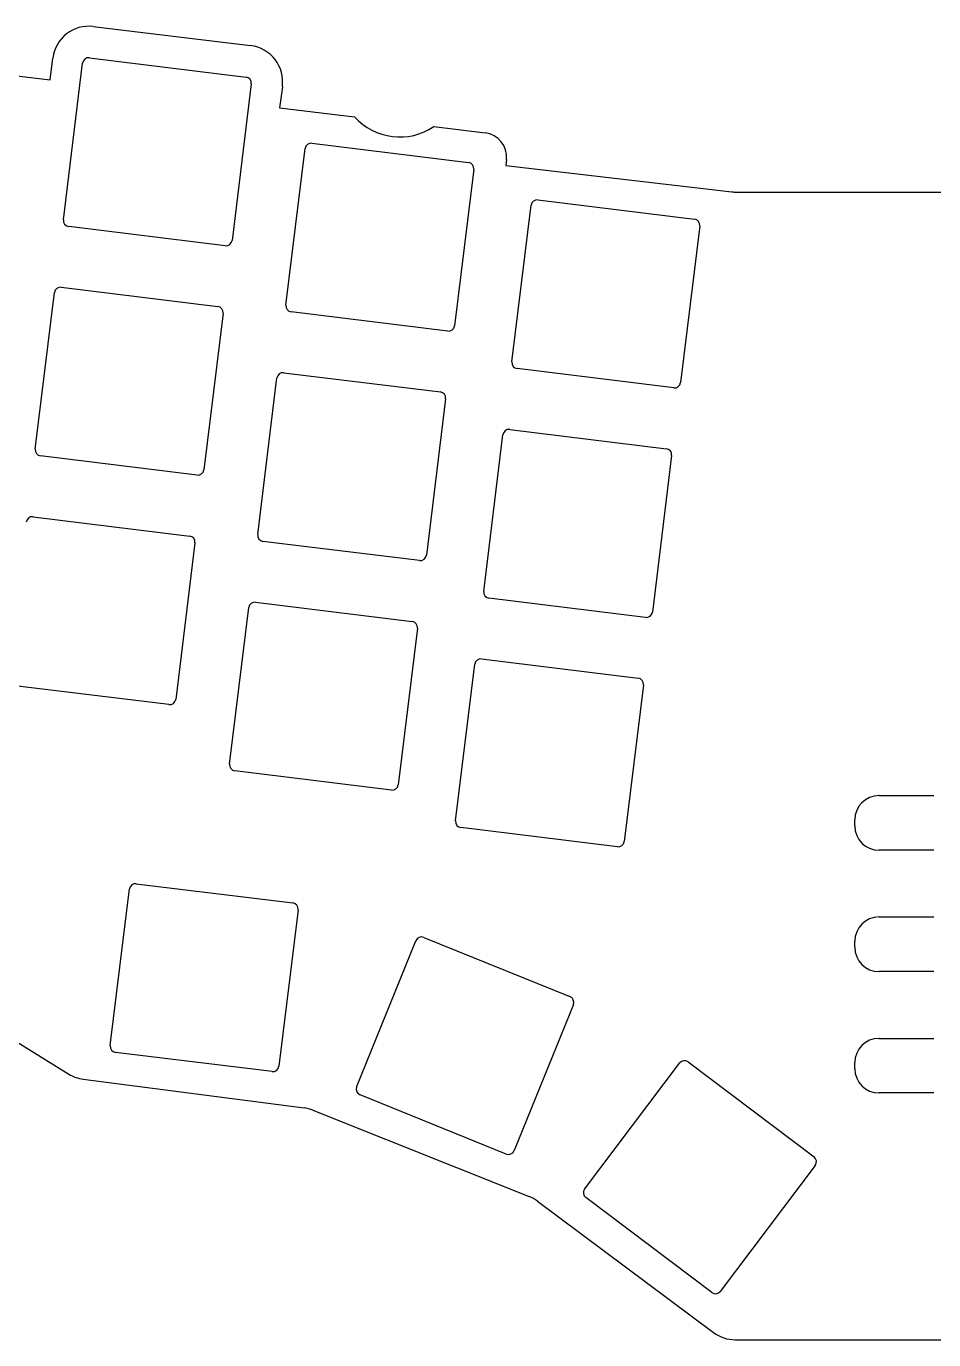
# Model space of a CAD drawing. Header units: millimetres. Extents: x -116 to 116, y -54 to 54.
# Drawn here: x -72.4 to 2.3, y -54.1 to 54.1 of the extents above; entities that cross this region are included whole.
import ezdxf

# ---------------------------------------------------------------- set-up
doc = ezdxf.new("R2010")
doc.units = ezdxf.units.MM
doc.layers.add('Pocket008', color=7, linetype='CONTINUOUS')

msp = doc.modelspace()

# ---------------------------------------------------------------- linework, layer by layer
at = {"layer": 'Pocket008'}
for p, q in [((-66.8963, 54.0922, -1.6), (-53.9338, 52.5189, -1.6)), ((-66.8963, 54.0922, 1.9), (-53.9338, 52.5189, 1.9)), ((-66.8963, 54.0922, -1.6), (-66.8963, 54.0922, 1.9)), ((-66.8963, 54.0922, -1.6), (-66.8963, 54.0922, 1.9)), ((-66.8963, 54.0922, -1.6), (-53.9338, 52.5189, -1.6)), ((-66.8963, 54.0922, 1.9), (-53.9338, 52.5189, 1.9)), ((-53.9338, 52.5189, -1.6), (-53.9338, 52.5189, 1.9)), ((-53.9338, 52.5189, -1.6), (-53.9338, 52.5189, 1.9)), ((-86.4369, 51.641, -1.6), (-70.46, 49.7019, -1.6)), ((-86.4369, 51.641, 1.9), (-70.46, 49.7019, 1.9)), ((-86.4369, 51.641, -1.6), (-70.46, 49.7019, -1.6)), ((-86.4369, 51.641, 1.9), (-70.46, 49.7019, 1.9)), ((-70.46, 49.7019, -1.6), (-70.2341, 51.49, -1.6)), ((-70.46, 49.7019, 1.9), (-70.2341, 51.49, 1.9)), ((-70.46, 49.7019, -1.6), (-70.2341, 51.49, -1.6)), ((-70.46, 49.7019, 1.9), (-70.2341, 51.49, 1.9)), ((-70.2341, 51.49, -1.6), (-70.2341, 51.49, 1.9)), ((-70.2341, 51.49, -1.6), (-70.2341, 51.49, 1.9)), ((-69.3586, 38.1782, -1.6), (-67.7743, 51.0813, -1.6)), ((-69.3586, 38.1782, 1.9), (-67.7743, 51.0813, 1.9)), ((-69.3586, 38.1782, 1.9), (-67.7743, 51.0813, 1.9)), ((-69.3586, 38.1782, -1.6), (-67.7743, 51.0813, -1.6)), ((-67.7743, 51.0813, 1.9), (-67.7743, 51.0813, -1.6)), ((-67.7743, 51.0813, 1.9), (-67.7743, 51.0813, -1.6)), ((-67.2171, 51.5167, -1.6), (-54.314, 49.9324, -1.6)), ((-67.2171, 51.5167, 1.9), (-54.314, 49.9324, 1.9)), ((-67.2171, 51.5167, 1.9), (-54.314, 49.9324, 1.9)), ((-67.2171, 51.5167, -1.6), (-54.314, 49.9324, -1.6)), ((-67.2171, 51.5167, 1.9), (-67.2171, 51.5167, -1.6)), ((-67.2171, 51.5167, 1.9), (-67.2171, 51.5167, -1.6)), ((-54.314, 49.9324, 1.9), (-54.314, 49.9324, -1.6)), ((-54.314, 49.9324, 1.9), (-54.314, 49.9324, -1.6)), ((-70.46, 49.7019, -1.6), (-70.46, 49.7019, 1.9)), ((-70.46, 49.7019, -1.6), (-70.46, 49.7019, 1.9)), ((-53.8786, 49.3752, -1.6), (-55.4629, 36.4755, -1.6)), ((-53.8786, 49.3752, 1.9), (-55.4629, 36.4755, 1.9)), ((-53.8786, 49.3752, 1.9), (-55.4629, 36.4755, 1.9)), ((-53.8786, 49.3752, -1.6), (-55.4629, 36.4755, -1.6)), ((-53.8786, 49.3752, 1.9), (-53.8786, 49.3752, -1.6)), ((-53.8786, 49.3752, 1.9), (-53.8786, 49.3752, -1.6)), ((-51.323, 49.134, -1.6), (-51.56, 47.4019, -1.6)), ((-51.323, 49.134, 1.9), (-51.56, 47.4019, 1.9)), ((-51.323, 49.134, -1.6), (-51.56, 47.4019, -1.6)), ((-51.323, 49.134, 1.9), (-51.56, 47.4019, 1.9)), ((-51.323, 49.134, -1.6), (-51.323, 49.134, 1.9)), ((-51.323, 49.134, -1.6), (-51.323, 49.134, 1.9)), ((-51.56, 47.4019, -1.6), (-45.3719, 46.6486, -1.6)), ((-51.56, 47.4019, 1.9), (-45.3719, 46.6486, 1.9)), ((-51.56, 47.4019, -1.6), (-51.56, 47.4019, 1.9)), ((-51.56, 47.4019, -1.6), (-51.56, 47.4019, 1.9)), ((-51.56, 47.4019, -1.6), (-45.3719, 46.6486, -1.6)), ((-51.56, 47.4019, 1.9), (-45.3719, 46.6486, 1.9)), ((-45.3719, 46.6486, -1.6), (-45.3719, 46.6486, 1.9)), ((-45.3719, 46.6486, -1.6), (-45.3719, 46.6486, 1.9)), ((-38.848, 45.855, -1.6), (-34.6072, 45.3388, -1.6)), ((-38.848, 45.855, 1.9), (-34.6072, 45.3388, 1.9)), ((-38.848, 45.855, -1.6), (-38.848, 45.855, 1.9)), ((-38.848, 45.855, -1.6), (-38.848, 45.855, 1.9)), ((-38.848, 45.855, -1.6), (-34.6072, 45.3388, -1.6)), ((-38.848, 45.855, 1.9), (-34.6072, 45.3388, 1.9)), ((-48.8891, 44.4806, -1.6), (-35.986, 42.8963, -1.6)), ((-48.8891, 44.4806, 1.9), (-35.986, 42.8963, 1.9)), ((-48.8891, 44.4806, 1.9), (-35.986, 42.8963, 1.9)), ((-48.8891, 44.4806, -1.6), (-35.986, 42.8963, -1.6)), ((-48.8891, 44.4806, 1.9), (-48.8891, 44.4806, -1.6)), ((-48.8891, 44.4806, 1.9), (-48.8891, 44.4806, -1.6)), ((-34.6072, 45.3388, -1.6), (-34.6072, 45.3388, 1.9)), ((-34.6072, 45.3388, -1.6), (-34.6072, 45.3388, 1.9)), ((-51.0306, 31.1422, -1.6), (-49.4463, 44.0453, -1.6)), ((-51.0306, 31.1422, 1.9), (-49.4463, 44.0453, 1.9)), ((-51.0306, 31.1422, 1.9), (-49.4463, 44.0453, 1.9)), ((-51.0306, 31.1422, -1.6), (-49.4463, 44.0453, -1.6)), ((-49.4463, 44.0453, 1.9), (-49.4463, 44.0453, -1.6)), ((-49.4463, 44.0453, 1.9), (-49.4463, 44.0453, -1.6)), ((-35.5507, 42.3391, -1.6), (-37.1376, 29.4374, -1.6)), ((-35.5507, 42.3391, 1.9), (-37.1376, 29.4374, 1.9)), ((-35.5507, 42.3391, 1.9), (-37.1376, 29.4374, 1.9)), ((-35.5507, 42.3391, -1.6), (-37.1376, 29.4374, -1.6)), ((-35.986, 42.8963, 1.9), (-35.986, 42.8963, -1.6)), ((-35.986, 42.8963, 1.9), (-35.986, 42.8963, -1.6)), ((-35.5507, 42.3391, 1.9), (-35.5507, 42.3391, -1.6)), ((-35.5507, 42.3391, 1.9), (-35.5507, 42.3391, -1.6)), ((-32.8591, 43.1504, -1.6), (-32.91, 42.6519, -1.6)), ((-32.8591, 43.1504, 1.9), (-32.91, 42.6519, 1.9)), ((-32.8591, 43.1504, -1.6), (-32.91, 42.6519, -1.6)), ((-32.8591, 43.1504, 1.9), (-32.91, 42.6519, 1.9)), ((-32.91, 42.6519, -1.6), (-14.2838, 40.4722, -1.6)), ((-32.91, 42.6519, 1.9), (-14.2838, 40.4722, 1.9)), ((-32.91, 42.6519, -1.6), (-32.91, 42.6519, 1.9)), ((-32.91, 42.6519, -1.6), (-32.91, 42.6519, 1.9)), ((-32.91, 42.6519, -1.6), (-14.2838, 40.4722, -1.6)), ((-32.91, 42.6519, 1.9), (-14.2838, 40.4722, 1.9)), ((-32.8591, 43.1504, -1.6), (-32.8591, 43.1504, 1.9)), ((-32.8591, 43.1504, -1.6), (-32.8591, 43.1504, 1.9)), ((-14.2838, 40.4722, -1.6), (-14.2838, 40.4722, 1.9)), ((-14.2838, 40.4722, -1.6), (-14.2838, 40.4722, 1.9)), ((-13.9351, 40.4519, -1.6), (13.9351, 40.4519, -1.6)), ((-13.9351, 40.4519, 1.9), (13.9351, 40.4519, 1.9)), ((-13.9351, 40.4519, -1.6), (-13.9351, 40.4519, 1.9)), ((-13.9351, 40.4519, -1.6), (-13.9351, 40.4519, 1.9)), ((-13.9351, 40.4519, -1.6), (13.9351, 40.4519, -1.6)), ((-13.9351, 40.4519, 1.9), (13.9351, 40.4519, 1.9)), ((-32.4133, 26.4634, -1.6), (-30.829, 39.3665, -1.6)), ((-32.4133, 26.4634, 1.9), (-30.829, 39.3665, 1.9)), ((-32.4133, 26.4634, 1.9), (-30.829, 39.3665, 1.9)), ((-32.4133, 26.4634, -1.6), (-30.829, 39.3665, -1.6)), ((-30.829, 39.3665, 1.9), (-30.829, 39.3665, -1.6)), ((-30.829, 39.3665, 1.9), (-30.829, 39.3665, -1.6)), ((-30.2718, 39.8018, -1.6), (-17.3687, 38.2175, -1.6)), ((-30.2718, 39.8018, 1.9), (-17.3687, 38.2175, 1.9)), ((-30.2718, 39.8018, 1.9), (-17.3687, 38.2175, 1.9)), ((-30.2718, 39.8018, -1.6), (-17.3687, 38.2175, -1.6)), ((-30.2718, 39.8018, 1.9), (-30.2718, 39.8018, -1.6)), ((-30.2718, 39.8018, 1.9), (-30.2718, 39.8018, -1.6)), ((-69.3586, 38.1782, 1.9), (-69.3586, 38.1782, -1.6)), ((-69.3586, 38.1782, 1.9), (-69.3586, 38.1782, -1.6)), ((-17.3687, 38.2175, 1.9), (-17.3687, 38.2175, -1.6)), ((-17.3687, 38.2175, 1.9), (-17.3687, 38.2175, -1.6)), ((-56.0227, 36.0382, -1.6), (-68.9232, 37.621, -1.6)), ((-56.0227, 36.0382, 1.9), (-68.9232, 37.621, 1.9)), ((-68.9232, 37.621, 1.9), (-68.9232, 37.621, -1.6)), ((-56.0227, 36.0382, 1.9), (-68.9232, 37.621, 1.9)), ((-68.9232, 37.621, 1.9), (-68.9232, 37.621, -1.6)), ((-56.0227, 36.0382, -1.6), (-68.9232, 37.621, -1.6)), ((-16.9333, 37.6603, -1.6), (-18.5202, 24.7587, -1.6)), ((-16.9333, 37.6603, 1.9), (-18.5202, 24.7587, 1.9)), ((-16.9333, 37.6603, 1.9), (-18.5202, 24.7587, 1.9)), ((-16.9333, 37.6603, -1.6), (-18.5202, 24.7587, -1.6)), ((-16.9333, 37.6603, 1.9), (-16.9333, 37.6603, -1.6)), ((-16.9333, 37.6603, 1.9), (-16.9333, 37.6603, -1.6)), ((-56.0227, 36.0382, 1.9), (-56.0227, 36.0382, -1.6)), ((-56.0227, 36.0382, 1.9), (-56.0227, 36.0382, -1.6)), ((-55.4629, 36.4755, 1.9), (-55.4629, 36.4755, -1.6)), ((-55.4629, 36.4755, 1.9), (-55.4629, 36.4755, -1.6)), ((-69.5385, 32.6098, -1.6), (-56.6354, 31.0255, -1.6)), ((-69.5385, 32.6098, 1.9), (-56.6354, 31.0255, 1.9)), ((-69.5385, 32.6098, 1.9), (-56.6354, 31.0255, 1.9)), ((-69.5385, 32.6098, -1.6), (-56.6354, 31.0255, -1.6)), ((-69.5385, 32.6098, 1.9), (-69.5385, 32.6098, -1.6)), ((-69.5385, 32.6098, 1.9), (-69.5385, 32.6098, -1.6)), ((-71.68, 19.2714, -1.6), (-70.0957, 32.1745, -1.6)), ((-71.68, 19.2714, 1.9), (-70.0957, 32.1745, 1.9)), ((-71.68, 19.2714, 1.9), (-70.0957, 32.1745, 1.9)), ((-71.68, 19.2714, -1.6), (-70.0957, 32.1745, -1.6)), ((-70.0957, 32.1745, 1.9), (-70.0957, 32.1745, -1.6)), ((-70.0957, 32.1745, 1.9), (-70.0957, 32.1745, -1.6)), ((-56.2001, 30.4683, -1.6), (-57.787, 17.5667, -1.6)), ((-56.2001, 30.4683, 1.9), (-57.787, 17.5667, 1.9)), ((-56.2001, 30.4683, 1.9), (-57.787, 17.5667, 1.9)), ((-56.2001, 30.4683, -1.6), (-57.787, 17.5667, -1.6)), ((-56.6354, 31.0255, 1.9), (-56.6354, 31.0255, -1.6)), ((-56.6354, 31.0255, 1.9), (-56.6354, 31.0255, -1.6)), ((-56.2001, 30.4683, 1.9), (-56.2001, 30.4683, -1.6)), ((-56.2001, 30.4683, 1.9), (-56.2001, 30.4683, -1.6)), ((-51.0306, 31.1422, 1.9), (-51.0306, 31.1422, -1.6)), ((-51.0306, 31.1422, 1.9), (-51.0306, 31.1422, -1.6)), ((-37.6948, 29.0021, -1.6), (-50.5953, 30.585, -1.6)), ((-37.6948, 29.0021, 1.9), (-50.5953, 30.585, 1.9)), ((-50.5953, 30.585, 1.9), (-50.5953, 30.585, -1.6)), ((-37.6948, 29.0021, 1.9), (-50.5953, 30.585, 1.9)), ((-50.5953, 30.585, 1.9), (-50.5953, 30.585, -1.6)), ((-37.6948, 29.0021, -1.6), (-50.5953, 30.585, -1.6)), ((-37.1376, 29.4374, 1.9), (-37.1376, 29.4374, -1.6)), ((-37.1376, 29.4374, 1.9), (-37.1376, 29.4374, -1.6)), ((-37.6948, 29.0021, 1.9), (-37.6948, 29.0021, -1.6)), ((-37.6948, 29.0021, 1.9), (-37.6948, 29.0021, -1.6)), ((-32.4133, 26.4634, 1.9), (-32.4133, 26.4634, -1.6)), ((-32.4133, 26.4634, 1.9), (-32.4133, 26.4634, -1.6)), ((-53.3521, 12.2354, -1.6), (-51.7678, 25.1385, -1.6)), ((-53.3521, 12.2354, 1.9), (-51.7678, 25.1385, 1.9)), ((-53.3521, 12.2354, 1.9), (-51.7678, 25.1385, 1.9)), ((-53.3521, 12.2354, -1.6), (-51.7678, 25.1385, -1.6)), ((-51.7678, 25.1385, 1.9), (-51.7678, 25.1385, -1.6)), ((-51.7678, 25.1385, 1.9), (-51.7678, 25.1385, -1.6)), ((-51.2106, 25.5738, -1.6), (-38.3075, 23.9895, -1.6)), ((-51.2106, 25.5738, 1.9), (-38.3075, 23.9895, 1.9)), ((-51.2106, 25.5738, 1.9), (-38.3075, 23.9895, 1.9)), ((-51.2106, 25.5738, -1.6), (-38.3075, 23.9895, -1.6)), ((-51.2106, 25.5738, 1.9), (-51.2106, 25.5738, -1.6)), ((-51.2106, 25.5738, 1.9), (-51.2106, 25.5738, -1.6)), ((-19.0774, 24.3233, -1.6), (-31.9779, 25.9062, -1.6)), ((-19.0774, 24.3233, 1.9), (-31.9779, 25.9062, 1.9)), ((-31.9779, 25.9062, 1.9), (-31.9779, 25.9062, -1.6)), ((-19.0774, 24.3233, 1.9), (-31.9779, 25.9062, 1.9)), ((-31.9779, 25.9062, 1.9), (-31.9779, 25.9062, -1.6)), ((-19.0774, 24.3233, -1.6), (-31.9779, 25.9062, -1.6)), ((-38.3075, 23.9895, 1.9), (-38.3075, 23.9895, -1.6)), ((-38.3075, 23.9895, 1.9), (-38.3075, 23.9895, -1.6)), ((-19.0774, 24.3233, 1.9), (-19.0774, 24.3233, -1.6)), ((-19.0774, 24.3233, 1.9), (-19.0774, 24.3233, -1.6)), ((-18.5202, 24.7587, 1.9), (-18.5202, 24.7587, -1.6)), ((-18.5202, 24.7587, 1.9), (-18.5202, 24.7587, -1.6)), ((-37.8722, 23.4323, -1.6), (-39.4591, 10.5306, -1.6)), ((-37.8722, 23.4323, 1.9), (-39.4591, 10.5306, 1.9)), ((-37.8722, 23.4323, 1.9), (-39.4591, 10.5306, 1.9)), ((-37.8722, 23.4323, -1.6), (-39.4591, 10.5306, -1.6)), ((-37.8722, 23.4323, 1.9), (-37.8722, 23.4323, -1.6)), ((-37.8722, 23.4323, 1.9), (-37.8722, 23.4323, -1.6)), ((-32.5932, 20.895, -1.6), (-19.6901, 19.3107, -1.6)), ((-32.5932, 20.895, 1.9), (-19.6901, 19.3107, 1.9)), ((-32.5932, 20.895, 1.9), (-19.6901, 19.3107, 1.9)), ((-32.5932, 20.895, -1.6), (-19.6901, 19.3107, -1.6)), ((-32.5932, 20.895, 1.9), (-32.5932, 20.895, -1.6)), ((-32.5932, 20.895, 1.9), (-32.5932, 20.895, -1.6)), ((-34.7347, 7.55659, -1.6), (-33.1504, 20.4597, -1.6)), ((-34.7347, 7.55659, 1.9), (-33.1504, 20.4597, 1.9)), ((-34.7347, 7.55659, 1.9), (-33.1504, 20.4597, 1.9)), ((-34.7347, 7.55659, -1.6), (-33.1504, 20.4597, -1.6)), ((-33.1504, 20.4597, 1.9), (-33.1504, 20.4597, -1.6)), ((-33.1504, 20.4597, 1.9), (-33.1504, 20.4597, -1.6)), ((-71.68, 19.2714, 1.9), (-71.68, 19.2714, -1.6)), ((-71.68, 19.2714, 1.9), (-71.68, 19.2714, -1.6)), ((-58.3442, 17.1313, -1.6), (-71.2447, 18.7142, -1.6)), ((-58.3442, 17.1313, 1.9), (-71.2447, 18.7142, 1.9)), ((-71.2447, 18.7142, 1.9), (-71.2447, 18.7142, -1.6)), ((-58.3442, 17.1313, 1.9), (-71.2447, 18.7142, 1.9)), ((-71.2447, 18.7142, 1.9), (-71.2447, 18.7142, -1.6)), ((-58.3442, 17.1313, -1.6), (-71.2447, 18.7142, -1.6)), ((-19.2548, 18.7535, -1.6), (-20.8417, 5.85042, -1.6)), ((-19.2548, 18.7535, 1.9), (-20.8417, 5.85042, 1.9)), ((-19.2548, 18.7535, 1.9), (-20.8417, 5.85042, 1.9)), ((-19.2548, 18.7535, -1.6), (-20.8417, 5.85042, -1.6)), ((-19.6901, 19.3107, 1.9), (-19.6901, 19.3107, -1.6)), ((-19.6901, 19.3107, 1.9), (-19.6901, 19.3107, -1.6)), ((-19.2548, 18.7535, 1.9), (-19.2548, 18.7535, -1.6)), ((-19.2548, 18.7535, 1.9), (-19.2548, 18.7535, -1.6)), ((-57.787, 17.5667, 1.9), (-57.787, 17.5667, -1.6)), ((-57.787, 17.5667, 1.9), (-57.787, 17.5667, -1.6)), ((-58.3442, 17.1313, 1.9), (-58.3442, 17.1313, -1.6)), ((-58.3442, 17.1313, 1.9), (-58.3442, 17.1313, -1.6)), ((-71.86, 13.703, -1.6), (-58.9569, 12.1187, -1.6)), ((-71.86, 13.703, 1.9), (-58.9569, 12.1187, 1.9)), ((-71.86, 13.703, 1.9), (-58.9569, 12.1187, 1.9)), ((-71.86, 13.703, -1.6), (-58.9569, 12.1187, -1.6)), ((-71.86, 13.703, 1.9), (-71.86, 13.703, -1.6)), ((-71.86, 13.703, 1.9), (-71.86, 13.703, -1.6)), ((-58.9569, 12.1187, 1.9), (-58.9569, 12.1187, -1.6)), ((-58.9569, 12.1187, 1.9), (-58.9569, 12.1187, -1.6)), ((-53.3521, 12.2354, 1.9), (-53.3521, 12.2354, -1.6)), ((-53.3521, 12.2354, 1.9), (-53.3521, 12.2354, -1.6)), ((-58.5216, 11.5615, -1.6), (-60.1085, -1.34013, -1.6)), ((-58.5216, 11.5615, 1.9), (-60.1085, -1.34013, 1.9)), ((-58.5216, 11.5615, 1.9), (-60.1085, -1.34013, 1.9)), ((-58.5216, 11.5615, -1.6), (-60.1085, -1.34013, -1.6)), ((-58.5216, 11.5615, 1.9), (-58.5216, 11.5615, -1.6)), ((-58.5216, 11.5615, 1.9), (-58.5216, 11.5615, -1.6)), ((-40.0163, 10.0953, -1.6), (-52.9168, 11.6781, -1.6)), ((-40.0163, 10.0953, 1.9), (-52.9168, 11.6781, 1.9)), ((-52.9168, 11.6781, 1.9), (-52.9168, 11.6781, -1.6)), ((-40.0163, 10.0953, 1.9), (-52.9168, 11.6781, 1.9)), ((-52.9168, 11.6781, 1.9), (-52.9168, 11.6781, -1.6)), ((-40.0163, 10.0953, -1.6), (-52.9168, 11.6781, -1.6)), ((-40.0163, 10.0953, 1.9), (-40.0163, 10.0953, -1.6)), ((-40.0163, 10.0953, 1.9), (-40.0163, 10.0953, -1.6)), ((-39.4591, 10.5306, 1.9), (-39.4591, 10.5306, -1.6)), ((-39.4591, 10.5306, 1.9), (-39.4591, 10.5306, -1.6)), ((-53.5321, 6.66698, -1.6), (-40.629, 5.08268, -1.6)), ((-53.5321, 6.66698, 1.9), (-40.629, 5.08268, 1.9)), ((-53.5321, 6.66698, 1.9), (-40.629, 5.08268, 1.9)), ((-53.5321, 6.66698, -1.6), (-40.629, 5.08268, -1.6)), ((-53.5321, 6.66698, 1.9), (-53.5321, 6.66698, -1.6)), ((-53.5321, 6.66698, 1.9), (-53.5321, 6.66698, -1.6)), ((-34.7347, 7.55659, 1.9), (-34.7347, 7.55659, -1.6)), ((-34.7347, 7.55659, 1.9), (-34.7347, 7.55659, -1.6)), ((-21.3989, 5.41508, -1.6), (-34.2994, 6.99938, -1.6)), ((-21.3989, 5.41508, 1.9), (-34.2994, 6.99938, 1.9)), ((-34.2994, 6.99938, 1.9), (-34.2994, 6.99938, -1.6)), ((-21.3989, 5.41508, 1.9), (-34.2994, 6.99938, 1.9)), ((-34.2994, 6.99938, 1.9), (-34.2994, 6.99938, -1.6)), ((-21.3989, 5.41508, -1.6), (-34.2994, 6.99938, -1.6)), ((-55.6736, -6.67146, -1.6), (-54.0893, 6.23164, -1.6)), ((-55.6736, -6.67146, 1.9), (-54.0893, 6.23164, 1.9)), ((-55.6736, -6.67146, 1.9), (-54.0893, 6.23164, 1.9)), ((-55.6736, -6.67146, -1.6), (-54.0893, 6.23164, -1.6)), ((-54.0893, 6.23164, 1.9), (-54.0893, 6.23164, -1.6)), ((-54.0893, 6.23164, 1.9), (-54.0893, 6.23164, -1.6)), ((-21.3989, 5.41508, 1.9), (-21.3989, 5.41508, -1.6)), ((-21.3989, 5.41508, 1.9), (-21.3989, 5.41508, -1.6)), ((-20.8417, 5.85042, 1.9), (-20.8417, 5.85042, -1.6)), ((-20.8417, 5.85042, 1.9), (-20.8417, 5.85042, -1.6)), ((-40.1936, 4.52547, -1.6), (-41.7779, -8.37763, -1.6)), ((-40.1936, 4.52547, 1.9), (-41.7779, -8.37763, 1.9)), ((-40.1936, 4.52547, 1.9), (-41.7779, -8.37763, 1.9)), ((-40.1936, 4.52547, -1.6), (-41.7779, -8.37763, -1.6)), ((-40.629, 5.08268, 1.9), (-40.629, 5.08268, -1.6)), ((-40.629, 5.08268, 1.9), (-40.629, 5.08268, -1.6)), ((-40.1936, 4.52547, 1.9), (-40.1936, 4.52547, -1.6)), ((-40.1936, 4.52547, 1.9), (-40.1936, 4.52547, -1.6)), ((-37.0562, -11.3502, -1.6), (-35.4719, 1.55288, -1.6)), ((-37.0562, -11.3502, 1.9), (-35.4719, 1.55288, 1.9)), ((-37.0562, -11.3502, 1.9), (-35.4719, 1.55288, 1.9)), ((-37.0562, -11.3502, -1.6), (-35.4719, 1.55288, -1.6)), ((-35.4719, 1.55288, 1.9), (-35.4719, 1.55288, -1.6)), ((-35.4719, 1.55288, 1.9), (-35.4719, 1.55288, -1.6)), ((-34.9147, 1.98822, -1.6), (-22.0116, 0.40392, -1.6)), ((-34.9147, 1.98822, 1.9), (-22.0116, 0.40392, 1.9)), ((-34.9147, 1.98822, 1.9), (-22.0116, 0.40392, 1.9)), ((-34.9147, 1.98822, -1.6), (-22.0116, 0.40392, -1.6)), ((-34.9147, 1.98822, 1.9), (-34.9147, 1.98822, -1.6)), ((-34.9147, 1.98822, 1.9), (-34.9147, 1.98822, -1.6)), ((-22.0116, 0.40392, 1.9), (-22.0116, 0.40392, -1.6)), ((-22.0116, 0.40392, 1.9), (-22.0116, 0.40392, -1.6)), ((-60.6657, -1.77547, -1.6), (-73.5662, -0.19261, -1.6)), ((-60.6657, -1.77547, 1.9), (-73.5662, -0.19261, 1.9)), ((-60.6657, -1.77547, 1.9), (-73.5662, -0.19261, 1.9)), ((-60.6657, -1.77547, -1.6), (-73.5662, -0.19261, -1.6)), ((-21.5762, -0.15329, -1.6), (-23.1632, -13.0549, -1.6)), ((-21.5762, -0.15329, 1.9), (-23.1632, -13.0549, 1.9)), ((-21.5762, -0.15329, 1.9), (-23.1632, -13.0549, 1.9)), ((-21.5762, -0.15329, -1.6), (-23.1632, -13.0549, -1.6)), ((-21.5762, -0.15329, 1.9), (-21.5762, -0.15329, -1.6)), ((-21.5762, -0.15329, 1.9), (-21.5762, -0.15329, -1.6)), ((-60.6657, -1.77547, 1.9), (-60.6657, -1.77547, -1.6)), ((-60.6657, -1.77547, 1.9), (-60.6657, -1.77547, -1.6)), ((-60.1085, -1.34013, 1.9), (-60.1085, -1.34013, -1.6)), ((-60.1085, -1.34013, 1.9), (-60.1085, -1.34013, -1.6)), ((-55.6736, -6.67146, 1.9), (-55.6736, -6.67146, -1.6)), ((-55.6736, -6.67146, 1.9), (-55.6736, -6.67146, -1.6)), ((-42.3351, -8.81297, -1.6), (-55.2382, -7.22867, -1.6)), ((-42.3351, -8.81297, 1.9), (-55.2382, -7.22867, 1.9)), ((-55.2382, -7.22867, 1.9), (-55.2382, -7.22867, -1.6)), ((-42.3351, -8.81297, 1.9), (-55.2382, -7.22867, 1.9)), ((-55.2382, -7.22867, 1.9), (-55.2382, -7.22867, -1.6)), ((-42.3351, -8.81297, -1.6), (-55.2382, -7.22867, -1.6)), ((-41.7779, -8.37763, 1.9), (-41.7779, -8.37763, -1.6)), ((-41.7779, -8.37763, 1.9), (-41.7779, -8.37763, -1.6)), ((-42.3351, -8.81297, 1.9), (-42.3351, -8.81297, -1.6)), ((-42.3351, -8.81297, 1.9), (-42.3351, -8.81297, -1.6)), ((-2.16319, -9.26851, -1.6), (2.33681, -9.26851, -1.6)), ((-2.16319, -9.26851, 1.9), (2.33681, -9.26851, 1.9)), ((-2.16319, -9.26851, 1.9), (2.33681, -9.26851, 1.9)), ((-2.16319, -9.26851, -1.6), (2.33681, -9.26851, -1.6)), ((-2.16319, -9.26851, 1.9), (-2.16319, -9.26851, -1.6)), ((-2.16319, -9.26851, 1.9), (-2.16319, -9.26851, -1.6)), ((2.33681, -9.26851, 1.9), (2.33681, -9.26851, -1.6)), ((2.33681, -9.26851, 1.9), (2.33681, -9.26851, -1.6)), ((-37.0562, -11.3502, 1.9), (-37.0562, -11.3502, -1.6)), ((-37.0562, -11.3502, 1.9), (-37.0562, -11.3502, -1.6)), ((-4.16319, -11.7685, -1.6), (-4.16319, -11.2685, -1.6)), ((-4.16319, -11.7685, 1.9), (-4.16319, -11.2685, 1.9)), ((-4.16319, -11.2685, 1.9), (-4.16319, -11.2685, -1.6)), ((-4.16319, -11.7685, 1.9), (-4.16319, -11.2685, 1.9)), ((-4.16319, -11.2685, 1.9), (-4.16319, -11.2685, -1.6)), ((-4.16319, -11.7685, -1.6), (-4.16319, -11.2685, -1.6)), ((-4.16319, -11.7685, 1.9), (-4.16319, -11.7685, -1.6)), ((-4.16319, -11.7685, 1.9), (-4.16319, -11.7685, -1.6)), ((-23.7204, -13.4903, -1.6), (-36.6209, -11.9074, -1.6)), ((-23.7204, -13.4903, 1.9), (-36.6209, -11.9074, 1.9)), ((-36.6209, -11.9074, 1.9), (-36.6209, -11.9074, -1.6)), ((-23.7204, -13.4903, 1.9), (-36.6209, -11.9074, 1.9)), ((-36.6209, -11.9074, 1.9), (-36.6209, -11.9074, -1.6)), ((-23.7204, -13.4903, -1.6), (-36.6209, -11.9074, -1.6)), ((-23.7204, -13.4903, 1.9), (-23.7204, -13.4903, -1.6)), ((-23.7204, -13.4903, 1.9), (-23.7204, -13.4903, -1.6)), ((-23.1632, -13.0549, 1.9), (-23.1632, -13.0549, -1.6)), ((-23.1632, -13.0549, 1.9), (-23.1632, -13.0549, -1.6)), ((2.33681, -13.7685, -1.6), (-2.16319, -13.7685, -1.6)), ((2.33681, -13.7685, 1.9), (-2.16319, -13.7685, 1.9)), ((-2.16319, -13.7685, 1.9), (-2.16319, -13.7685, -1.6)), ((2.33681, -13.7685, 1.9), (-2.16319, -13.7685, 1.9)), ((-2.16319, -13.7685, 1.9), (-2.16319, -13.7685, -1.6)), ((2.33681, -13.7685, -1.6), (-2.16319, -13.7685, -1.6)), ((2.33681, -13.7685, 1.9), (2.33681, -13.7685, -1.6)), ((2.33681, -13.7685, 1.9), (2.33681, -13.7685, -1.6)), ((-65.4989, -29.8656, -1.6), (-63.9146, -16.9625, -1.6)), ((-65.4989, -29.8656, 1.9), (-63.9146, -16.9625, 1.9)), ((-65.4989, -29.8656, 1.9), (-63.9146, -16.9625, 1.9)), ((-65.4989, -29.8656, -1.6), (-63.9146, -16.9625, -1.6)), ((-63.9146, -16.9625, 1.9), (-63.9146, -16.9625, -1.6)), ((-63.9146, -16.9625, 1.9), (-63.9146, -16.9625, -1.6)), ((-63.3574, -16.5272, -1.6), (-50.4543, -18.1115, -1.6)), ((-63.3574, -16.5272, 1.9), (-50.4543, -18.1115, 1.9)), ((-63.3574, -16.5272, 1.9), (-50.4543, -18.1115, 1.9)), ((-63.3574, -16.5272, -1.6), (-50.4543, -18.1115, -1.6)), ((-63.3574, -16.5272, 1.9), (-63.3574, -16.5272, -1.6)), ((-63.3574, -16.5272, 1.9), (-63.3574, -16.5272, -1.6)), ((-50.4543, -18.1115, 1.9), (-50.4543, -18.1115, -1.6)), ((-50.4543, -18.1115, 1.9), (-50.4543, -18.1115, -1.6)), ((-50.019, -18.6687, -1.6), (-51.6059, -31.5704, -1.6)), ((-50.019, -18.6687, 1.9), (-51.6059, -31.5704, 1.9)), ((-50.019, -18.6687, 1.9), (-51.6059, -31.5704, 1.9)), ((-50.019, -18.6687, -1.6), (-51.6059, -31.5704, -1.6)), ((-50.019, -18.6687, 1.9), (-50.019, -18.6687, -1.6)), ((-50.019, -18.6687, 1.9), (-50.019, -18.6687, -1.6)), ((-2.16319, -19.2685, -1.6), (2.33681, -19.2685, -1.6)), ((-2.16319, -19.2685, 1.9), (2.33681, -19.2685, 1.9)), ((-2.16319, -19.2685, 1.9), (2.33681, -19.2685, 1.9)), ((-2.16319, -19.2685, -1.6), (2.33681, -19.2685, -1.6)), ((-2.16319, -19.2685, 1.9), (-2.16319, -19.2685, -1.6)), ((-2.16319, -19.2685, 1.9), (-2.16319, -19.2685, -1.6)), ((2.33681, -19.2685, 1.9), (2.33681, -19.2685, -1.6)), ((2.33681, -19.2685, 1.9), (2.33681, -19.2685, -1.6)), ((-45.2005, -33.279, -1.6), (-40.3306, -21.2256, -1.6)), ((-45.2005, -33.279, 1.9), (-40.3306, -21.2256, 1.9)), ((-45.2005, -33.279, 1.9), (-40.3306, -21.2256, 1.9)), ((-45.2005, -33.279, -1.6), (-40.3306, -21.2256, -1.6)), ((-40.3306, -21.2256, 1.9), (-40.3306, -21.2256, -1.6)), ((-40.3306, -21.2256, 1.9), (-40.3306, -21.2256, -1.6)), ((-39.6797, -20.9493, -1.6), (-27.6263, -25.8192, -1.6)), ((-39.6797, -20.9493, 1.9), (-27.6263, -25.8192, 1.9)), ((-39.6797, -20.9493, 1.9), (-27.6263, -25.8192, 1.9)), ((-39.6797, -20.9493, -1.6), (-27.6263, -25.8192, -1.6)), ((-39.6797, -20.9493, 1.9), (-39.6797, -20.9493, -1.6)), ((-39.6797, -20.9493, 1.9), (-39.6797, -20.9493, -1.6)), ((-4.16319, -21.7685, -1.6), (-4.16319, -21.2685, -1.6)), ((-4.16319, -21.7685, 1.9), (-4.16319, -21.2685, 1.9)), ((-4.16319, -21.2685, 1.9), (-4.16319, -21.2685, -1.6)), ((-4.16319, -21.7685, 1.9), (-4.16319, -21.2685, 1.9)), ((-4.16319, -21.2685, 1.9), (-4.16319, -21.2685, -1.6)), ((-4.16319, -21.7685, -1.6), (-4.16319, -21.2685, -1.6)), ((-4.16319, -21.7685, 1.9), (-4.16319, -21.7685, -1.6)), ((-4.16319, -21.7685, 1.9), (-4.16319, -21.7685, -1.6)), ((2.33681, -23.7685, -1.6), (-2.16319, -23.7685, -1.6)), ((2.33681, -23.7685, 1.9), (-2.16319, -23.7685, 1.9)), ((-2.16319, -23.7685, 1.9), (-2.16319, -23.7685, -1.6)), ((2.33681, -23.7685, 1.9), (-2.16319, -23.7685, 1.9)), ((-2.16319, -23.7685, 1.9), (-2.16319, -23.7685, -1.6)), ((2.33681, -23.7685, -1.6), (-2.16319, -23.7685, -1.6)), ((2.33681, -23.7685, 1.9), (2.33681, -23.7685, -1.6)), ((2.33681, -23.7685, 1.9), (2.33681, -23.7685, -1.6)), ((-82.1893, -24.0237, -1.6), (-68.9082, -32.2102, -1.6)), ((-82.1893, -24.0237, 1.9), (-68.9082, -32.2102, 1.9)), ((-82.1893, -24.0237, -1.6), (-68.9082, -32.2102, -1.6)), ((-82.1893, -24.0237, 1.9), (-68.9082, -32.2102, 1.9)), ((-27.6263, -25.8192, 1.9), (-27.6263, -25.8192, -1.6)), ((-27.6263, -25.8192, 1.9), (-27.6263, -25.8192, -1.6)), ((-27.35, -26.4701, -1.6), (-32.2221, -38.5214, -1.6)), ((-27.35, -26.4701, 1.9), (-32.2221, -38.5214, 1.9)), ((-27.35, -26.4701, 1.9), (-32.2221, -38.5214, 1.9)), ((-27.35, -26.4701, -1.6), (-32.2221, -38.5214, -1.6)), ((-27.35, -26.4701, 1.9), (-27.35, -26.4701, -1.6)), ((-27.35, -26.4701, 1.9), (-27.35, -26.4701, -1.6)), ((-65.4989, -29.8656, 1.9), (-65.4989, -29.8656, -1.6)), ((-65.4989, -29.8656, 1.9), (-65.4989, -29.8656, -1.6)), ((-2.16319, -29.2685, -1.6), (2.33681, -29.2685, -1.6)), ((-2.16319, -29.2685, 1.9), (2.33681, -29.2685, 1.9)), ((-2.16319, -29.2685, 1.9), (2.33681, -29.2685, 1.9)), ((-2.16319, -29.2685, -1.6), (2.33681, -29.2685, -1.6)), ((-2.16319, -29.2685, 1.9), (-2.16319, -29.2685, -1.6)), ((-2.16319, -29.2685, 1.9), (-2.16319, -29.2685, -1.6)), ((2.33681, -29.2685, 1.9), (2.33681, -29.2685, -1.6)), ((2.33681, -29.2685, 1.9), (2.33681, -29.2685, -1.6)), ((-52.1631, -32.0057, -1.6), (-65.0636, -30.4228, -1.6)), ((-52.1631, -32.0057, 1.9), (-65.0636, -30.4228, 1.9)), ((-65.0636, -30.4228, 1.9), (-65.0636, -30.4228, -1.6)), ((-52.1631, -32.0057, 1.9), (-65.0636, -30.4228, 1.9)), ((-65.0636, -30.4228, 1.9), (-65.0636, -30.4228, -1.6)), ((-52.1631, -32.0057, -1.6), (-65.0636, -30.4228, -1.6)), ((-26.4268, -41.6904, -1.6), (-18.6032, -31.3081, -1.6)), ((-26.4268, -41.6904, 1.9), (-18.6032, -31.3081, 1.9)), ((-26.4268, -41.6904, 1.9), (-18.6032, -31.3081, 1.9)), ((-26.4268, -41.6904, -1.6), (-18.6032, -31.3081, -1.6)), ((-18.6032, -31.3081, 1.9), (-18.6032, -31.3081, -1.6)), ((-18.6032, -31.3081, 1.9), (-18.6032, -31.3081, -1.6)), ((-17.903, -31.2097, -1.6), (-7.52069, -39.0333, -1.6)), ((-17.903, -31.2097, 1.9), (-7.52069, -39.0333, 1.9)), ((-17.903, -31.2097, 1.9), (-7.52069, -39.0333, 1.9)), ((-17.903, -31.2097, -1.6), (-7.52069, -39.0333, -1.6)), ((-17.903, -31.2097, 1.9), (-17.903, -31.2097, -1.6)), ((-17.903, -31.2097, 1.9), (-17.903, -31.2097, -1.6)), ((-4.16319, -31.7685, -1.6), (-4.16319, -31.2685, -1.6)), ((-4.16319, -31.7685, 1.9), (-4.16319, -31.2685, 1.9)), ((-4.16319, -31.2685, 1.9), (-4.16319, -31.2685, -1.6)), ((-4.16319, -31.7685, 1.9), (-4.16319, -31.2685, 1.9)), ((-4.16319, -31.2685, 1.9), (-4.16319, -31.2685, -1.6)), ((-4.16319, -31.7685, -1.6), (-4.16319, -31.2685, -1.6)), ((-68.9082, -32.2102, -1.6), (-68.9082, -32.2102, 1.9)), ((-68.9082, -32.2102, -1.6), (-68.9082, -32.2102, 1.9)), ((-52.1631, -32.0057, 1.9), (-52.1631, -32.0057, -1.6)), ((-52.1631, -32.0057, 1.9), (-52.1631, -32.0057, -1.6)), ((-51.6059, -31.5704, 1.9), (-51.6059, -31.5704, -1.6)), ((-51.6059, -31.5704, 1.9), (-51.6059, -31.5704, -1.6)), ((-4.16319, -31.7685, 1.9), (-4.16319, -31.7685, -1.6)), ((-4.16319, -31.7685, 1.9), (-4.16319, -31.7685, -1.6)), ((-67.7214, -32.6313, -1.6), (-49.534, -34.9994, -1.6)), ((-67.7214, -32.6313, 1.9), (-49.534, -34.9994, 1.9)), ((-67.7214, -32.6313, -1.6), (-67.7214, -32.6313, 1.9)), ((-67.7214, -32.6313, -1.6), (-67.7214, -32.6313, 1.9)), ((-67.7214, -32.6313, -1.6), (-49.534, -34.9994, -1.6)), ((-67.7214, -32.6313, 1.9), (-49.534, -34.9994, 1.9)), ((-45.2005, -33.279, 1.9), (-45.2005, -33.279, -1.6)), ((-45.2005, -33.279, 1.9), (-45.2005, -33.279, -1.6)), ((-32.873, -38.7977, -1.6), (-44.9242, -33.9299, -1.6)), ((-32.873, -38.7977, 1.9), (-44.9242, -33.9299, 1.9)), ((-44.9242, -33.9299, 1.9), (-44.9242, -33.9299, -1.6)), ((-32.873, -38.7977, 1.9), (-44.9242, -33.9299, 1.9)), ((-44.9242, -33.9299, 1.9), (-44.9242, -33.9299, -1.6)), ((-32.873, -38.7977, -1.6), (-44.9242, -33.9299, -1.6)), ((2.33681, -33.7685, -1.6), (-2.16319, -33.7685, -1.6)), ((2.33681, -33.7685, 1.9), (-2.16319, -33.7685, 1.9)), ((-2.16319, -33.7685, 1.9), (-2.16319, -33.7685, -1.6)), ((2.33681, -33.7685, 1.9), (-2.16319, -33.7685, 1.9)), ((-2.16319, -33.7685, 1.9), (-2.16319, -33.7685, -1.6)), ((2.33681, -33.7685, -1.6), (-2.16319, -33.7685, -1.6)), ((2.33681, -33.7685, 1.9), (2.33681, -33.7685, -1.6)), ((2.33681, -33.7685, 1.9), (2.33681, -33.7685, -1.6)), ((-49.534, -34.9994, -1.6), (-49.534, -34.9994, 1.9)), ((-49.534, -34.9994, -1.6), (-49.534, -34.9994, 1.9)), ((-48.8097, -35.1879, -1.6), (-30.9769, -42.3018, -1.6)), ((-48.8097, -35.1879, 1.9), (-30.9769, -42.3018, 1.9)), ((-48.8097, -35.1879, -1.6), (-48.8097, -35.1879, 1.9)), ((-48.8097, -35.1879, -1.6), (-48.8097, -35.1879, 1.9)), ((-48.8097, -35.1879, -1.6), (-30.9769, -42.3018, -1.6)), ((-48.8097, -35.1879, 1.9), (-30.9769, -42.3018, 1.9)), ((-32.873, -38.7977, 1.9), (-32.873, -38.7977, -1.6)), ((-32.873, -38.7977, 1.9), (-32.873, -38.7977, -1.6)), ((-32.2221, -38.5214, 1.9), (-32.2221, -38.5214, -1.6)), ((-32.2221, -38.5214, 1.9), (-32.2221, -38.5214, -1.6)), ((-7.42228, -39.7335, -1.6), (-15.2474, -50.1132, -1.6)), ((-7.42228, -39.7335, 1.9), (-15.2474, -50.1132, 1.9)), ((-7.42228, -39.7335, 1.9), (-15.2474, -50.1132, 1.9)), ((-7.42228, -39.7335, -1.6), (-15.2474, -50.1132, -1.6)), ((-7.52069, -39.0333, 1.9), (-7.52069, -39.0333, -1.6)), ((-7.52069, -39.0333, 1.9), (-7.52069, -39.0333, -1.6)), ((-7.42228, -39.7335, 1.9), (-7.42228, -39.7335, -1.6)), ((-7.42228, -39.7335, 1.9), (-7.42228, -39.7335, -1.6)), ((-26.4268, -41.6904, 1.9), (-26.4268, -41.6904, -1.6)), ((-26.4268, -41.6904, 1.9), (-26.4268, -41.6904, -1.6)), ((-30.9769, -42.3018, -1.6), (-30.9769, -42.3018, 1.9)), ((-30.9769, -42.3018, -1.6), (-30.9769, -42.3018, 1.9)), ((-30.2935, -42.6845, -1.6), (-15.8085, -53.5018, -1.6)), ((-30.2935, -42.6845, 1.9), (-15.8085, -53.5018, 1.9)), ((-30.2935, -42.6845, -1.6), (-30.2935, -42.6845, 1.9)), ((-30.2935, -42.6845, -1.6), (-30.2935, -42.6845, 1.9)), ((-30.2935, -42.6845, -1.6), (-15.8085, -53.5018, -1.6)), ((-30.2935, -42.6845, 1.9), (-15.8085, -53.5018, 1.9)), ((-15.9476, -50.2117, -1.6), (-26.3284, -42.3906, -1.6)), ((-15.9476, -50.2117, 1.9), (-26.3284, -42.3906, 1.9)), ((-26.3284, -42.3906, 1.9), (-26.3284, -42.3906, -1.6)), ((-15.9476, -50.2117, 1.9), (-26.3284, -42.3906, 1.9)), ((-26.3284, -42.3906, 1.9), (-26.3284, -42.3906, -1.6)), ((-15.9476, -50.2117, -1.6), (-26.3284, -42.3906, -1.6)), ((-15.9476, -50.2117, 1.9), (-15.9476, -50.2117, -1.6)), ((-15.9476, -50.2117, 1.9), (-15.9476, -50.2117, -1.6)), ((-15.2474, -50.1132, 1.9), (-15.2474, -50.1132, -1.6)), ((-15.2474, -50.1132, 1.9), (-15.2474, -50.1132, -1.6)), ((-15.8085, -53.5018, -1.6), (-15.8085, -53.5018, 1.9)), ((-15.8085, -53.5018, -1.6), (-15.8085, -53.5018, 1.9)), ((-14.0134, -54.0981, -1.6), (14.0134, -54.0981, -1.6)), ((-14.0134, -54.0981, 1.9), (14.0134, -54.0981, 1.9)), ((-14.0134, -54.0981, -1.6), (-14.0134, -54.0981, 1.9)), ((-14.0134, -54.0981, -1.6), (-14.0134, -54.0981, 1.9)), ((-14.0134, -54.0981, -1.6), (14.0134, -54.0981, -1.6)), ((-14.0134, -54.0981, 1.9), (14.0134, -54.0981, 1.9))]:
    msp.add_line(p, q, dxfattribs=at)
for centre, radius, start, end in [((-67.2577, 51.1138, -1.6), 3.00015, 83.0826, 172.798), ((-67.2577, 51.1138, 1.9), 3.00015, 83.0826, 172.798), ((-67.2577, 51.1138, -1.6), 3.00015, 83.0826, 172.798), ((-67.2577, 51.1138, 1.9), 3.00015, 83.0826, 172.798), ((-54.2954, 49.5407, -1.6), 3.00008, -7.79056, 83.0783), ((-54.2954, 49.5407, 1.9), 3.00008, -7.79056, 83.0783), ((-54.2954, 49.5407, -1.6), 3.00008, -7.79056, 83.0783), ((-54.2954, 49.5407, 1.9), 3.00008, -7.79056, 83.0783), ((-67.278, 51.0204, -1.6), 0.5, 83.0002, 173), ((-67.278, 51.0204, 1.9), 0.5, 83.0002, 173), ((-67.278, 51.0204, 1.9), 0.5, 83.0002, 173), ((-67.278, 51.0204, -1.6), 0.5, 83.0002, 173), ((-54.3749, 49.4361, -1.6), 0.5, -6.99985, 82.9998), ((-54.3749, 49.4361, 1.9), 0.5, -6.99985, 82.9998), ((-54.3749, 49.4361, 1.9), 0.5, -6.99985, 82.9998), ((-54.3749, 49.4361, -1.6), 0.5, -6.99985, 82.9998), ((-41.6548, 49.9928, -1.6), 5, -138.022, -55.8492), ((-41.6548, 49.9928, 1.9), 5, -138.022, -55.8492), ((-41.6548, 49.9928, -1.6), 5, -138.022, -55.8492), ((-41.6548, 49.9928, 1.9), 5, -138.022, -55.8492), ((-48.9501, 43.9843, -1.6), 0.5, 83.0002, 173), ((-48.9501, 43.9843, 1.9), 0.5, 83.0002, 173), ((-48.9501, 43.9843, 1.9), 0.5, 83.0002, 173), ((-48.9501, 43.9843, -1.6), 0.5, 83.0002, 173), ((-34.8488, 43.3535, -1.6), 2, -5.82629, 83.0615), ((-34.8488, 43.3535, 1.9), 2, -5.82629, 83.0615), ((-34.8488, 43.3535, -1.6), 2, -5.82629, 83.0615), ((-34.8488, 43.3535, 1.9), 2, -5.82629, 83.0615), ((-36.047, 42.4, -1.6), 0.5, -6.99985, 82.9998), ((-36.047, 42.4, 1.9), 0.5, -6.99985, 82.9998), ((-36.047, 42.4, 1.9), 0.5, -6.99985, 82.9998), ((-36.047, 42.4, -1.6), 0.5, -6.99985, 82.9998), ((-13.9351, 43.45, -1.6), 2.99811, -96.6772, -89.9985), ((-13.9351, 43.45, 1.9), 2.99811, -96.6772, -89.9985), ((-13.9351, 43.45, -1.6), 2.99811, -96.6772, -89.9985), ((-13.9351, 43.45, 1.9), 2.99811, -96.6772, -89.9985), ((-30.3327, 39.3056, -1.6), 0.5, 83.0002, 173), ((-30.3327, 39.3056, 1.9), 0.5, 83.0002, 173), ((-30.3327, 39.3056, 1.9), 0.5, 83.0002, 173), ((-30.3327, 39.3056, -1.6), 0.5, 83.0002, 173), ((-68.8623, 38.1173, -1.6), 0.5, 173, -97.0002), ((-68.8623, 38.1173, 1.9), 0.5, 173, -97.0002), ((-68.8623, 38.1173, 1.9), 0.5, 173, -97.0002), ((-68.8623, 38.1173, -1.6), 0.5, 173, -97.0002), ((-17.4296, 37.7213, -1.6), 0.5, -6.99985, 82.9998), ((-17.4296, 37.7213, 1.9), 0.5, -6.99985, 82.9998), ((-17.4296, 37.7213, 1.9), 0.5, -6.99985, 82.9998), ((-17.4296, 37.7213, -1.6), 0.5, -6.99985, 82.9998), ((-55.9615, 36.5368, -1.6), 0.50234, -96.9998, -7.00015), ((-55.9615, 36.5368, 1.9), 0.50234, -96.9998, -7.00015), ((-55.9615, 36.5368, 1.9), 0.50234, -96.9998, -7.00015), ((-55.9615, 36.5368, -1.6), 0.50234, -96.9998, -7.00015), ((-69.5995, 32.1136, -1.6), 0.5, 83.0002, 173), ((-69.5995, 32.1136, 1.9), 0.5, 83.0002, 173), ((-69.5995, 32.1136, 1.9), 0.5, 83.0002, 173), ((-69.5995, 32.1136, -1.6), 0.5, 83.0002, 173), ((-56.6964, 30.5293, -1.6), 0.5, -6.99985, 82.9998), ((-56.6964, 30.5293, 1.9), 0.5, -6.99985, 82.9998), ((-56.6964, 30.5293, 1.9), 0.5, -6.99985, 82.9998), ((-56.6964, 30.5293, -1.6), 0.5, -6.99985, 82.9998), ((-50.5344, 31.0812, -1.6), 0.5, 173, -97.0002), ((-50.5344, 31.0812, 1.9), 0.5, 173, -97.0002), ((-50.5344, 31.0812, 1.9), 0.5, 173, -97.0002), ((-50.5344, 31.0812, -1.6), 0.5, 173, -97.0002), ((-37.6339, 29.4984, -1.6), 0.5, -96.9998, -7.00015), ((-37.6339, 29.4984, 1.9), 0.5, -96.9998, -7.00015), ((-37.6339, 29.4984, 1.9), 0.5, -96.9998, -7.00015), ((-37.6339, 29.4984, -1.6), 0.5, -96.9998, -7.00015), ((-31.917, 26.4025, -1.6), 0.5, 173, -97.0002), ((-31.917, 26.4025, 1.9), 0.5, 173, -97.0002), ((-31.917, 26.4025, 1.9), 0.5, 173, -97.0002), ((-31.917, 26.4025, -1.6), 0.5, 173, -97.0002), ((-51.2715, 25.0775, -1.6), 0.5, 83.0002, 173), ((-51.2715, 25.0775, 1.9), 0.5, 83.0002, 173), ((-51.2715, 25.0775, 1.9), 0.5, 83.0002, 173), ((-51.2715, 25.0775, -1.6), 0.5, 83.0002, 173), ((-38.3684, 23.4932, -1.6), 0.5, -6.99985, 82.9998), ((-38.3684, 23.4932, 1.9), 0.5, -6.99985, 82.9998), ((-38.3684, 23.4932, 1.9), 0.5, -6.99985, 82.9998), ((-38.3684, 23.4932, -1.6), 0.5, -6.99985, 82.9998), ((-19.0165, 24.8196, -1.6), 0.5, -96.9998, -7.00015), ((-19.0165, 24.8196, 1.9), 0.5, -96.9998, -7.00015), ((-19.0165, 24.8196, 1.9), 0.5, -96.9998, -7.00015), ((-19.0165, 24.8196, -1.6), 0.5, -96.9998, -7.00015), ((-32.6542, 20.3988, -1.6), 0.5, 83.0002, 173), ((-32.6542, 20.3988, 1.9), 0.5, 83.0002, 173), ((-32.6542, 20.3988, 1.9), 0.5, 83.0002, 173), ((-32.6542, 20.3988, -1.6), 0.5, 83.0002, 173), ((-71.1838, 19.2105, -1.6), 0.5, 173, -97.0002), ((-71.1838, 19.2105, 1.9), 0.5, 173, -97.0002), ((-71.1838, 19.2105, 1.9), 0.5, 173, -97.0002), ((-71.1838, 19.2105, -1.6), 0.5, 173, -97.0002), ((-19.7511, 18.8145, -1.6), 0.5, -6.99985, 82.9998), ((-19.7511, 18.8145, 1.9), 0.5, -6.99985, 82.9998), ((-19.7511, 18.8145, 1.9), 0.5, -6.99985, 82.9998), ((-19.7511, 18.8145, -1.6), 0.5, -6.99985, 82.9998), ((-58.2833, 17.6276, -1.6), 0.5, -96.9998, -7.00015), ((-58.2833, 17.6276, 1.9), 0.5, -96.9998, -7.00015), ((-58.2833, 17.6276, 1.9), 0.5, -96.9998, -7.00015), ((-58.2833, 17.6276, -1.6), 0.5, -96.9998, -7.00015), ((-71.9209, 13.2068, -1.6), 0.5, 83.0002, 173), ((-71.9209, 13.2068, 1.9), 0.5, 83.0002, 173), ((-71.9209, 13.2068, 1.9), 0.5, 83.0002, 173), ((-71.9209, 13.2068, -1.6), 0.5, 83.0002, 173), ((-59.0178, 11.6225, -1.6), 0.5, -6.99985, 82.9998), ((-59.0178, 11.6225, 1.9), 0.5, -6.99985, 82.9998), ((-59.0178, 11.6225, 1.9), 0.5, -6.99985, 82.9998), ((-59.0178, 11.6225, -1.6), 0.5, -6.99985, 82.9998), ((-52.8558, 12.1744, -1.6), 0.5, 173, -97.0002), ((-52.8558, 12.1744, 1.9), 0.5, 173, -97.0002), ((-52.8558, 12.1744, 1.9), 0.5, 173, -97.0002), ((-52.8558, 12.1744, -1.6), 0.5, 173, -97.0002), ((-39.9553, 10.5916, -1.6), 0.5, -96.9998, -7.00015), ((-39.9553, 10.5916, 1.9), 0.5, -96.9998, -7.00015), ((-39.9553, 10.5916, 1.9), 0.5, -96.9998, -7.00015), ((-39.9553, 10.5916, -1.6), 0.5, -96.9998, -7.00015), ((-53.593, 6.1707, -1.6), 0.5, 83.0002, 173), ((-53.593, 6.1707, 1.9), 0.5, 83.0002, 173), ((-53.593, 6.1707, 1.9), 0.5, 83.0002, 173), ((-53.593, 6.1707, -1.6), 0.5, 83.0002, 173), ((-34.2385, 7.49566, -1.6), 0.5, 173, -97.0002), ((-34.2385, 7.49566, 1.9), 0.5, 173, -97.0002), ((-34.2385, 7.49566, 1.9), 0.5, 173, -97.0002), ((-34.2385, 7.49566, -1.6), 0.5, 173, -97.0002), ((-21.338, 5.91136, -1.6), 0.5, -96.9998, -7.00015), ((-21.338, 5.91136, 1.9), 0.5, -96.9998, -7.00015), ((-21.338, 5.91136, 1.9), 0.5, -96.9998, -7.00015), ((-21.338, 5.91136, -1.6), 0.5, -96.9998, -7.00015), ((-40.6899, 4.5864, -1.6), 0.5, -6.99985, 82.9998), ((-40.6899, 4.5864, 1.9), 0.5, -6.99985, 82.9998), ((-40.6899, 4.5864, 1.9), 0.5, -6.99985, 82.9998), ((-40.6899, 4.5864, -1.6), 0.5, -6.99985, 82.9998), ((-34.9756, 1.49194, -1.6), 0.5, 83.0002, 173), ((-34.9756, 1.49194, 1.9), 0.5, 83.0002, 173), ((-34.9756, 1.49194, 1.9), 0.5, 83.0002, 173), ((-34.9756, 1.49194, -1.6), 0.5, 83.0002, 173), ((-22.0725, -0.09236, -1.6), 0.5, -6.99985, 82.9998), ((-22.0725, -0.09236, 1.9), 0.5, -6.99985, 82.9998), ((-22.0725, -0.09236, 1.9), 0.5, -6.99985, 82.9998), ((-22.0725, -0.09236, -1.6), 0.5, -6.99985, 82.9998), ((-60.6047, -1.27919, -1.6), 0.5, -96.9998, -7.00015), ((-60.6047, -1.27919, 1.9), 0.5, -96.9998, -7.00015), ((-60.6047, -1.27919, 1.9), 0.5, -96.9998, -7.00015), ((-60.6047, -1.27919, -1.6), 0.5, -96.9998, -7.00015), ((-55.1773, -6.73239, -1.6), 0.5, 173, -97.0002), ((-55.1773, -6.73239, 1.9), 0.5, 173, -97.0002), ((-55.1773, -6.73239, 1.9), 0.5, 173, -97.0002), ((-55.1773, -6.73239, -1.6), 0.5, 173, -97.0002), ((-42.2742, -8.31669, -1.6), 0.5, -96.9998, -7.00015), ((-42.2742, -8.31669, 1.9), 0.5, -96.9998, -7.00015), ((-42.2742, -8.31669, 1.9), 0.5, -96.9998, -7.00015), ((-42.2742, -8.31669, -1.6), 0.5, -96.9998, -7.00015), ((-2.16319, -11.2685, -1.6), 2, 90, -180), ((-2.16319, -11.2685, 1.9), 2, 90, -180), ((-2.16319, -11.2685, 1.9), 2, 90, -180), ((-2.16319, -11.2685, -1.6), 2, 90, -180), ((-36.5599, -11.4112, -1.6), 0.5, 173, -97.0002), ((-36.5599, -11.4112, 1.9), 0.5, 173, -97.0002), ((-36.5599, -11.4112, 1.9), 0.5, 173, -97.0002), ((-36.5599, -11.4112, -1.6), 0.5, 173, -97.0002), ((-2.16319, -11.7685, -1.6), 2, 180, -90), ((-2.16319, -11.7685, 1.9), 2, 180, -90), ((-2.16319, -11.7685, 1.9), 2, 180, -90), ((-2.16319, -11.7685, -1.6), 2, 180, -90), ((-23.6594, -12.994, -1.6), 0.5, -96.9998, -7.00015), ((-23.6594, -12.994, 1.9), 0.5, -96.9998, -7.00015), ((-23.6594, -12.994, 1.9), 0.5, -96.9998, -7.00015), ((-23.6594, -12.994, -1.6), 0.5, -96.9998, -7.00015), ((-63.4183, -17.0235, -1.6), 0.5, 83.0002, 173), ((-63.4183, -17.0235, 1.9), 0.5, 83.0002, 173), ((-63.4183, -17.0235, 1.9), 0.5, 83.0002, 173), ((-63.4183, -17.0235, -1.6), 0.5, 83.0002, 173), ((-50.5153, -18.6078, -1.6), 0.5, -6.99985, 82.9998), ((-50.5153, -18.6078, 1.9), 0.5, -6.99985, 82.9998), ((-50.5153, -18.6078, 1.9), 0.5, -6.99985, 82.9998), ((-50.5153, -18.6078, -1.6), 0.5, -6.99985, 82.9998), ((-2.16319, -21.2685, -1.6), 2, 90, -180), ((-2.16319, -21.2685, 1.9), 2, 90, -180), ((-2.16319, -21.2685, 1.9), 2, 90, -180), ((-2.16319, -21.2685, -1.6), 2, 90, -180), ((-39.867, -21.4129, -1.6), 0.5, 68.0002, 158), ((-39.867, -21.4129, 1.9), 0.5, 68.0002, 158), ((-39.867, -21.4129, 1.9), 0.5, 68.0002, 158), ((-39.867, -21.4129, -1.6), 0.5, 68.0002, 158), ((-2.16319, -21.7685, -1.6), 2, 180, -90), ((-2.16319, -21.7685, 1.9), 2, 180, -90), ((-2.16319, -21.7685, 1.9), 2, 180, -90), ((-2.16319, -21.7685, -1.6), 2, 180, -90), ((-27.8136, -26.2828, -1.6), 0.5, -21.9998, 67.9998), ((-27.8136, -26.2828, 1.9), 0.5, -21.9998, 67.9998), ((-27.8136, -26.2828, 1.9), 0.5, -21.9998, 67.9998), ((-27.8136, -26.2828, -1.6), 0.5, -21.9998, 67.9998), ((-65.0026, -29.9266, -1.6), 0.5, 173, -97.0002), ((-65.0026, -29.9266, 1.9), 0.5, 173, -97.0002), ((-65.0026, -29.9266, 1.9), 0.5, 173, -97.0002), ((-65.0026, -29.9266, -1.6), 0.5, 173, -97.0002), ((-2.16319, -31.2685, -1.6), 2, 90, -180), ((-2.16319, -31.2685, 1.9), 2, 90, -180), ((-2.16319, -31.2685, 1.9), 2, 90, -180), ((-2.16319, -31.2685, -1.6), 2, 90, -180), ((-18.2039, -31.609, -1.6), 0.5, 53.0002, 143), ((-18.2039, -31.609, 1.9), 0.5, 53.0002, 143), ((-18.2039, -31.609, 1.9), 0.5, 53.0002, 143), ((-18.2039, -31.609, -1.6), 0.5, 53.0002, 143), ((-67.334, -29.6565, -1.6), 2.99989, -121.652, -97.4181), ((-67.334, -29.6565, 1.9), 2.99989, -121.652, -97.4181), ((-67.334, -29.6565, -1.6), 2.99989, -121.652, -97.4181), ((-67.334, -29.6565, 1.9), 2.99989, -121.652, -97.4181), ((-52.1022, -31.5094, -1.6), 0.5, -96.9998, -7.00015), ((-52.1022, -31.5094, 1.9), 0.5, -96.9998, -7.00015), ((-52.1022, -31.5094, 1.9), 0.5, -96.9998, -7.00015), ((-52.1022, -31.5094, -1.6), 0.5, -96.9998, -7.00015), ((-2.16319, -31.7685, -1.6), 2, 180, -90), ((-2.16319, -31.7685, 1.9), 2, 180, -90), ((-2.16319, -31.7685, 1.9), 2, 180, -90), ((-2.16319, -31.7685, -1.6), 2, 180, -90), ((-44.7369, -33.4663, -1.6), 0.5, 158, -112), ((-44.7369, -33.4663, 1.9), 0.5, 158, -112), ((-44.7369, -33.4663, 1.9), 0.5, 158, -112), ((-44.7369, -33.4663, -1.6), 0.5, 158, -112), ((-49.9214, -37.9746, -1.6), 3.00031, 68.2528, 82.5808), ((-49.9214, -37.9746, 1.9), 3.00031, 68.2528, 82.5808), ((-49.9214, -37.9746, -1.6), 3.00031, 68.2528, 82.5808), ((-49.9214, -37.9746, 1.9), 3.00031, 68.2528, 82.5808), ((-32.6856, -38.3341, -1.6), 0.5, -112, -22.0002), ((-32.6856, -38.3341, 1.9), 0.5, -112, -22.0002), ((-32.6856, -38.3341, 1.9), 0.5, -112, -22.0002), ((-32.6856, -38.3341, -1.6), 0.5, -112, -22.0002), ((-7.8216, -39.4326, -1.6), 0.5, -36.9998, 52.9998), ((-7.8216, -39.4326, 1.9), 0.5, -36.9998, 52.9998), ((-7.8216, -39.4326, 1.9), 0.5, -36.9998, 52.9998), ((-7.8216, -39.4326, -1.6), 0.5, -36.9998, 52.9998), ((-26.0275, -41.9913, -1.6), 0.5, 143, -127), ((-26.0275, -41.9913, 1.9), 0.5, 143, -127), ((-26.0275, -41.9913, 1.9), 0.5, 143, -127), ((-26.0275, -41.9913, -1.6), 0.5, 143, -127), ((-32.0882, -45.0876, -1.6), 2.99928, 53.2458, 68.2534), ((-32.0882, -45.0876, 1.9), 2.99928, 53.2458, 68.2534), ((-32.0882, -45.0876, -1.6), 2.99928, 53.2458, 68.2534), ((-32.0882, -45.0876, 1.9), 2.99928, 53.2458, 68.2534), ((-15.6467, -49.8123, -1.6), 0.5, -127, -37.0002), ((-15.6467, -49.8123, 1.9), 0.5, -127, -37.0002), ((-15.6467, -49.8123, 1.9), 0.5, -127, -37.0002), ((-15.6467, -49.8123, -1.6), 0.5, -127, -37.0002), ((-14.0134, -51.098, -1.6), 3.00011, -126.752, -90.0007), ((-14.0134, -51.098, 1.9), 3.00011, -126.752, -90.0007), ((-14.0134, -51.098, -1.6), 3.00011, -126.752, -90.0007), ((-14.0134, -51.098, 1.9), 3.00011, -126.752, -90.0007)]:
    msp.add_arc(centre, radius, start, end, dxfattribs=at)

doc.saveas('drawing.dxf')
